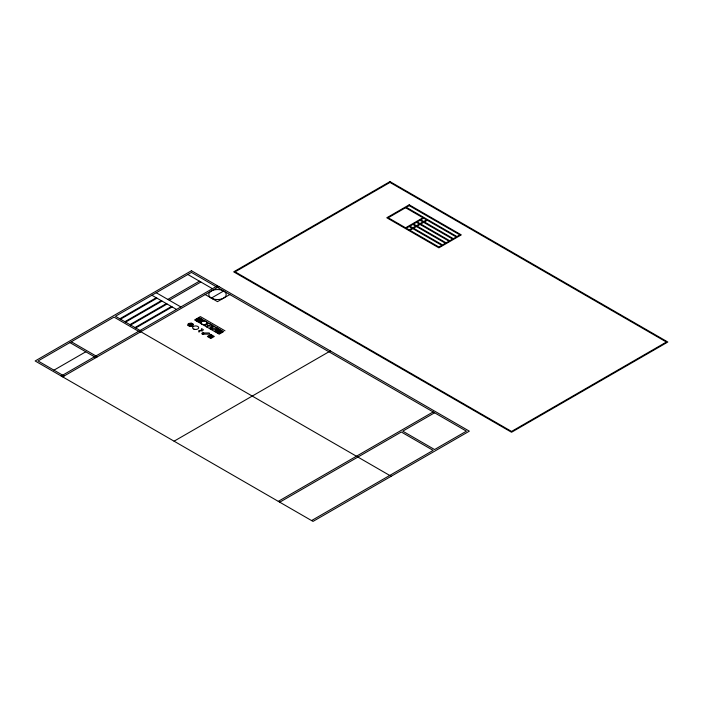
<?xml version="1.0" encoding="UTF-8"?>
<svg xmlns="http://www.w3.org/2000/svg" width="703" height="703" viewBox="0 0 703 703"><rect width="100%" height="100%" fill="white"/><g stroke="black" fill="none" stroke-linecap="round" stroke-linejoin="round"><path stroke-width="1.05" d="M210.364 324.039L209.784 325.375L207.473 325.709L206.893 327.053L208.044 326.051L210.944 326.051L212.104 325.041M119.818 318.775L156.242 297.747M120.538 319.197L156.971 298.169M124.879 321.702L161.312 300.673M125.6 322.123L162.033 301.086M167.824 299.416L199.415 281.182M169.265 300.251L200.856 282.017M129.941 324.628L166.374 303.599M130.67 325.05L167.094 304.012M53.964 370.165L85.801 351.781M135.011 327.554L171.444 306.517M135.732 327.967L172.165 306.939M61.196 376.017L217.499 285.778M62.646 376.852L218.949 286.613M211.348 298.098L223.651 290.998M229.802 294.548L217.499 301.649L205.197 294.548M174.089 441.185L330.384 350.946M278.291 501.353L433.145 411.94M279.732 502.188L401.299 432.002L433.145 450.377L311.57 520.572M434.586 412.784L402.749 431.159L434.586 449.542L466.432 431.159L191.453 272.404L115.468 316.271L141.523 331.315M211.181 328.134L217.078 328.134A1.019 0.589 0 0 1 218.044 328.723A1.019 0.589 0 0 1 217.078 329.312L211.287 329.312M202.824 332.958L208.712 332.958A1.019 0.589 0 0 1 209.687 333.547A1.019 0.589 0 0 1 208.712 334.136L202.93 334.136M187.833 274.495L212.438 288.696M224.978 330.814L200.381 316.605L194.59 319.944L198.931 322.457L203.272 319.944L198.931 317.44M156.242 292.738L180.847 306.939M151.901 295.242L176.506 309.443M140.802 331.728L391.176 476.283M140.073 332.15L114.027 317.106L38.041 360.973L64.096 376.017M71.328 341.755L97.383 356.799M69.887 342.589L95.933 357.634M199.107 330.542L198.967 332.124L199.687 330.876L202.587 330.876L203.308 329.619L201.568 328.617L201.427 330.208L199.107 330.542M188.404 323.521L187.604 325.234L189.775 326.482L192.745 326.025L193.536 324.311L191.365 323.064L188.404 323.521M188.905 323.811L188.29 325.129L189.959 326.087L192.244 325.735L192.85 324.417L191.181 323.459L188.905 323.811M196.761 318.696L195.961 320.41L198.132 321.658L201.102 321.201L201.893 319.487L199.722 318.239L196.761 318.696M197.262 318.986L196.647 320.304L198.316 321.262L200.601 320.911L201.207 319.593L199.538 318.635L197.262 318.986M191.453 270.734L35.15 360.973L313.02 521.406L469.323 431.159L191.453 270.734M389.98 181.594L233.677 271.841L511.547 432.266L667.85 342.027L389.98 181.594M389.98 182.429L235.127 271.841L511.547 431.431L666.4 342.027L389.98 182.429M189.705 323.934L189.125 324.268L189.995 324.777L189.125 325.278L192.016 325.278L191.154 324.777L192.016 324.268L189.705 323.934M198.061 319.109L197.481 319.443L198.351 319.944L197.481 320.445L198.061 320.779L200.381 320.445L199.511 319.944L200.381 319.443L199.801 319.109L198.931 319.61L198.061 319.109M203.993 320.366L199.652 322.87L203.993 325.375L208.334 322.87L203.993 320.366M409.208 204.81L386.773 217.763L438.874 247.843L461.309 234.89L409.208 204.81M405.587 207.737L388.223 217.763L405.587 227.79L422.96 217.763L405.587 207.737M409.208 205.645L406.316 207.315L456.968 236.559L459.859 234.89L409.208 205.645M209.063 323.292L204.722 325.797L209.063 328.301L213.404 325.797L209.063 323.292M214.125 326.218L209.784 328.723L214.125 331.227L218.466 328.723L214.125 326.218M219.195 329.136L214.846 331.649L219.195 334.153L223.536 331.649L219.195 329.136M210.83 334.47L207.359 336.473L210.83 338.477L214.31 336.473L210.83 334.47M219.195 329.637L215.716 331.649L219.195 333.653L222.666 331.649L219.195 329.637M210.83 335.138L209.028 336.175L212.64 336.175L210.83 335.138M219.195 330.305L217.385 331.35L220.997 331.35L219.195 330.305M212.64 336.763L210.83 337.809L209.028 336.763L212.64 336.763M220.997 331.939L219.195 332.985L217.385 331.939L220.997 331.939M409.208 226.533L406.316 228.203L409.208 229.881L412.099 228.203L409.208 226.533M412.828 224.45L409.928 226.12L412.828 227.79L415.719 226.12L412.828 224.45M416.44 222.359L413.549 224.029L416.44 225.698L419.339 224.029L416.44 222.359M420.06 220.267L417.169 221.937L420.06 223.607L422.96 221.937L420.06 220.267M423.681 218.176L420.789 219.854L423.681 221.524L426.572 219.854L423.681 218.176M412.828 228.624L409.928 230.294L438.874 247.008L441.774 245.338L412.828 228.624M416.44 226.533L413.549 228.203L442.495 244.916L445.386 243.247L416.44 226.533M420.06 224.45L417.169 226.12L446.115 242.825L449.006 241.155L420.06 224.45M423.681 222.359L420.789 224.029L449.727 240.742L452.627 239.073L423.681 222.359M427.301 220.267L424.401 221.937L453.347 238.651L456.247 236.981L427.301 220.267M212.763 298.757A8.7 5.018 0 0 0 226.19 294.812A8.7 5.018 0 0 0 213.554 290.075A8.7 5.018 0 0 0 212.763 298.757M202.323 324.355A3.067 1.775 0 0 0 207.06 322.967A3.067 1.775 0 0 0 202.605 321.289A3.067 1.775 0 0 0 202.323 324.355M210.672 329.215A1.019 0.589 0 0 0 212.253 328.749A1.019 0.589 0 0 0 210.768 328.196A1.019 0.589 0 0 0 210.672 329.215M202.315 334.039A1.019 0.589 0 0 0 203.896 333.574A1.019 0.589 0 0 0 202.411 333.02A1.019 0.589 0 0 0 202.315 334.039M193.966 329.18A3.067 1.775 0 0 0 198.703 327.791A3.067 1.775 0 0 0 194.248 326.122A3.067 1.775 0 0 0 193.966 329.18"/></g></svg>
